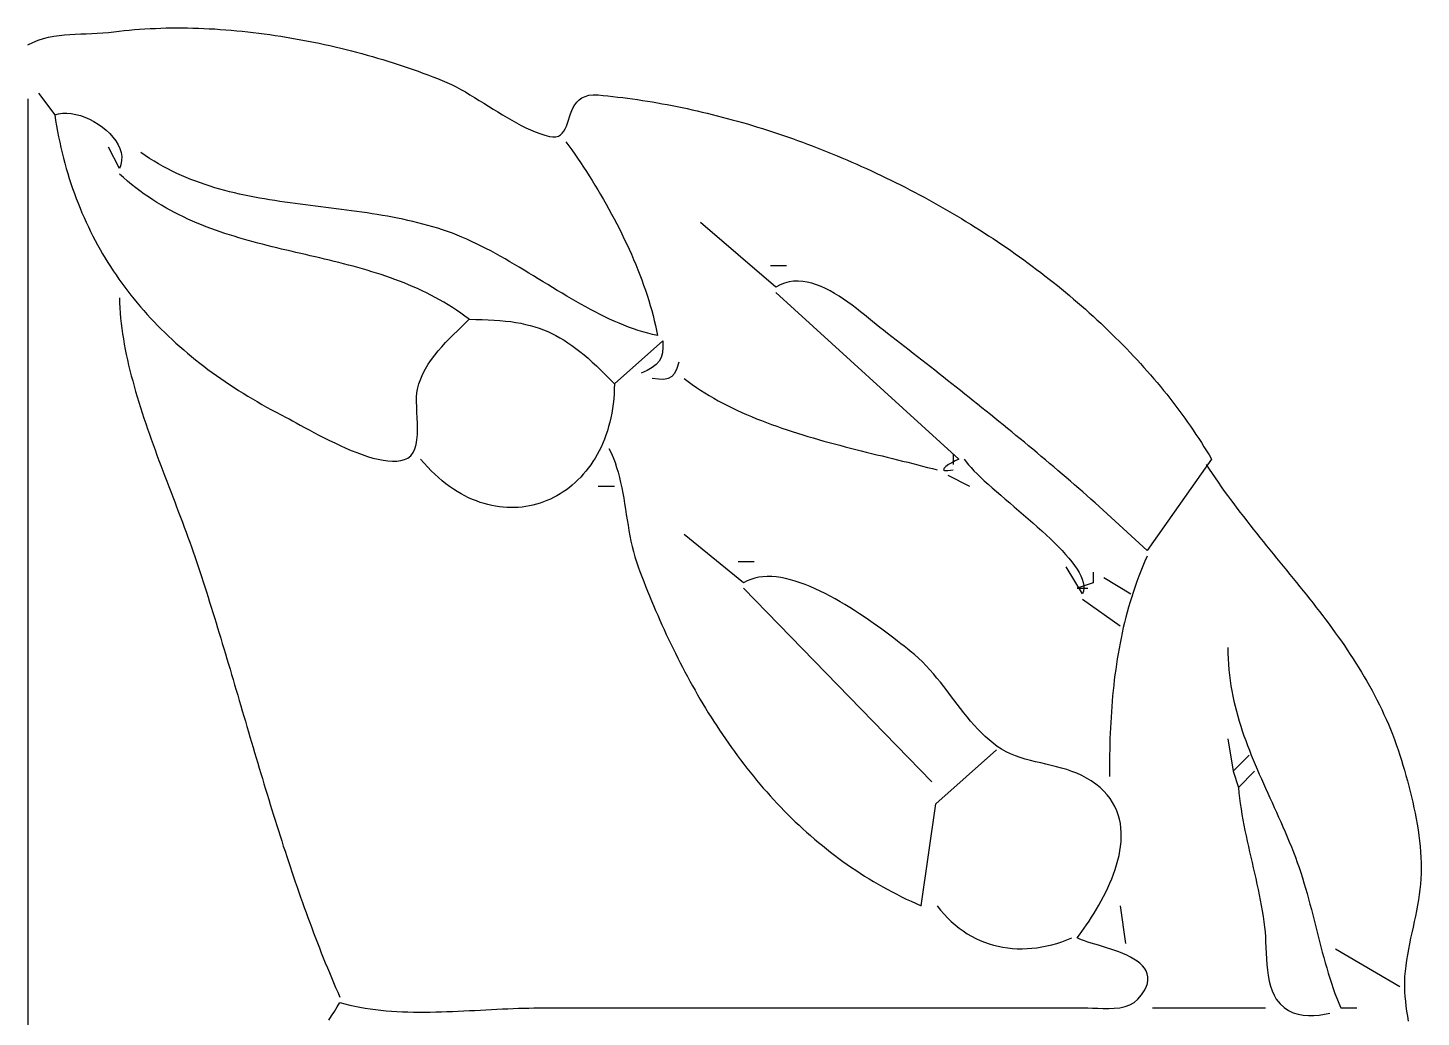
# Model space of a CAD drawing. Header units: millimetres. Extents: x 60 to 2307, y 40 to 1509.
# Drawn here: x 1184 to 1442.9, y 1325.3 to 1509.2 of the extents above; entities that cross this region are included whole.
import ezdxf

# ---------------------------------------------------------------- set-up
doc = ezdxf.new("R2010")
doc.units = ezdxf.units.MM
doc.layers.add('0_0_0', color=3, linetype='Continuous')

msp = doc.modelspace()

# ---------------------------------------------------------------- linework, layer by layer
at = {"layer": '0_0_0'}
for points in [[(1184, 1506), (1184.9539, 1506.465), (1185.9147, 1506.8509), (1186.8821, 1507.1657), (1187.856, 1507.4173), (1188.8364, 1507.6139), (1189.8229, 1507.7633), (1190.8156, 1507.8735), (1191.8142, 1507.9527), (1192.8186, 1508.0087), (1193.8287, 1508.0495), (1194.8443, 1508.0832), (1195.8653, 1508.1177), (1196.8914, 1508.1611), (1197.9227, 1508.2214), (1198.9589, 1508.3064), (1200, 1508.4244), (1200.944, 1508.5426), (1201.8942, 1508.6503), (1202.8501, 1508.7475), (1203.8116, 1508.8344), (1204.7785, 1508.9111), (1205.7505, 1508.9776), (1206.7273, 1509.034), (1207.7088, 1509.0805), (1208.6946, 1509.117), (1209.6846, 1509.1438), (1210.6785, 1509.1609), (1211.6761, 1509.1684), (1212.6772, 1509.1664), (1213.6814, 1509.155), (1214.6886, 1509.1343), (1215.6986, 1509.1044), (1216.711, 1509.0653), (1217.7257, 1509.0172), (1218.7424, 1508.9602), (1219.7609, 1508.8944), (1220.7809, 1508.8198), (1221.8022, 1508.7365), (1222.8246, 1508.6447), (1223.8478, 1508.5444), (1224.8716, 1508.4358), (1225.8958, 1508.3189), (1226.9201, 1508.1938), (1227.9443, 1508.0606), (1228.9681, 1507.9194), (1229.9913, 1507.7704), (1231.0137, 1507.6135), (1232.035, 1507.4489), (1233.055, 1507.2768), (1234.0735, 1507.097), (1235.0902, 1506.9099), (1236.1048, 1506.7155), (1237.1173, 1506.5138), (1238.1272, 1506.3049), (1239.1344, 1506.089), (1240.1386, 1505.8662), (1241.1396, 1505.6365), (1242.1372, 1505.4), (1243.1311, 1505.1569), (1244.121, 1504.9072), (1245.1068, 1504.651), (1246.0883, 1504.3885), (1247.0651, 1504.1196), (1248.037, 1503.8445), (1249.0038, 1503.5634), (1249.9653, 1503.2762), (1250.9212, 1502.9831), (1251.8713, 1502.6842), (1252.8153, 1502.3796), (1253.753, 1502.0693), (1254.6842, 1501.7535), (1255.6087, 1501.4322), (1256.5261, 1501.1056), (1257.4363, 1500.7738), (1258.339, 1500.4368), (1259.234, 1500.0947), (1260.1211, 1499.7477), (1261, 1499.3958), (1261.8623, 1499.0277), (1262.724, 1498.625), (1263.5852, 1498.1915), (1264.446, 1497.7312), (1265.3066, 1497.2477), (1266.1671, 1496.7451), (1267.0277, 1496.2271), (1267.8886, 1495.6975), (1268.7499, 1495.1603), (1269.6118, 1494.6193), (1270.4743, 1494.0784), (1271.3378, 1493.5413), (1272.2022, 1493.0119), (1273.0679, 1492.4941), (1273.9349, 1491.9918), (1274.8033, 1491.5087), (1275.6735, 1491.0488), (1276.5454, 1490.6159), (1277.4193, 1490.2138), (1278.2953, 1489.8463), (1279.1735, 1489.5174), (1280.0542, 1489.2309), (1280.9375, 1488.9907), (1281.5797, 1488.8868), (1282.1294, 1488.9052), (1282.5972, 1489.034), (1282.9937, 1489.2614), (1283.3294, 1489.5754), (1283.615, 1489.9642), (1283.861, 1490.4161), (1284.0781, 1490.919), (1284.2768, 1491.4612), (1284.4677, 1492.0309), (1284.6613, 1492.6161), (1284.8684, 1493.205), (1285.0994, 1493.7858), (1285.365, 1494.3466), (1285.6758, 1494.8756), (1286.0422, 1495.3608), (1286.475, 1495.7906), (1286.9848, 1496.1529), (1287.582, 1496.436), (1288.2773, 1496.6279), (1289.0813, 1496.7169), (1290.0046, 1496.6912), (1290.9109, 1496.6077), (1291.8191, 1496.5174), (1292.7291, 1496.4202), (1293.6409, 1496.3161), (1294.5543, 1496.2052), (1295.4693, 1496.0875), (1296.3859, 1495.9631), (1297.3039, 1495.8319), (1298.2232, 1495.6941), (1299.1439, 1495.5495), (1300.0659, 1495.3983), (1300.9889, 1495.2405), (1301.9131, 1495.0761), (1302.8383, 1494.9051), (1303.7645, 1494.7276), (1304.6915, 1494.5436), (1305.6193, 1494.3531), (1306.5479, 1494.1562), (1307.4771, 1493.9528), (1308.4069, 1493.743), (1309.3373, 1493.5269), (1310.268, 1493.3045), (1311.1992, 1493.0757), (1312.1307, 1492.8407), (1313.0623, 1492.5994), (1313.9942, 1492.3519), (1314.9261, 1492.0981), (1315.8581, 1491.8383), (1316.79, 1491.5723), (1317.7217, 1491.3001), (1318.6533, 1491.0219), (1319.5846, 1490.7377), (1320.5155, 1490.4474), (1321.4461, 1490.1512), (1322.3761, 1489.8489), (1323.3056, 1489.5407), (1324.2345, 1489.2267), (1325.1626, 1488.9067), (1326.09, 1488.5809), (1327.0165, 1488.2492), (1327.9421, 1487.9118), (1328.8668, 1487.5686), (1329.7903, 1487.2197), (1330.7127, 1486.865), (1331.634, 1486.5047), (1332.5539, 1486.1387), (1333.4725, 1485.7671), (1334.3897, 1485.3898), (1335.3054, 1485.0071), (1336.2195, 1484.6187), (1337.132, 1484.2249), (1338.0428, 1483.8256), (1338.9517, 1483.4208), (1339.8589, 1483.0106), (1340.7641, 1482.595), (1341.6673, 1482.174), (1342.5685, 1481.7477), (1343.4675, 1481.3161), (1344.3643, 1480.8792), (1345.2588, 1480.437), (1346.151, 1479.9896), (1347.0408, 1479.5371), (1347.928, 1479.0793), (1348.8127, 1478.6164), (1349.6947, 1478.1484), (1350.574, 1477.6753), (1351.4506, 1477.1971), (1352.3242, 1476.7139), (1353.195, 1476.2257), (1354.0627, 1475.7326), (1354.9274, 1475.2345), (1355.789, 1474.7314), (1356.6473, 1474.2235), (1357.5023, 1473.7108), (1358.354, 1473.1932), (1359.2022, 1472.6708), (1360.0469, 1472.1436), (1360.8881, 1471.6117), (1361.7256, 1471.0751), (1362.5594, 1470.5337), (1363.3894, 1469.9877), (1364.2156, 1469.4371), (1365.0378, 1468.8819), (1365.856, 1468.3221), (1366.6701, 1467.7578), (1367.4801, 1467.1889), (1368.2858, 1466.6156), (1369.0873, 1466.0378), (1369.8844, 1465.4556), (1370.677, 1464.8689), (1371.4652, 1464.2779), (1372.2487, 1463.6826), (1373.0276, 1463.0829), (1373.8018, 1462.4789), (1374.5712, 1461.8707), (1375.3358, 1461.2582), (1376.0953, 1460.6415), (1376.8499, 1460.0207), (1377.5994, 1459.3957), (1378.3437, 1458.7666), (1379.0829, 1458.1334), (1379.8167, 1457.4961), (1380.5451, 1456.8548), (1381.2681, 1456.2095), (1381.9856, 1455.5602), (1382.6975, 1454.907), (1383.4037, 1454.2498), (1384.1043, 1453.5888), (1384.799, 1452.9239), (1385.4878, 1452.2551), (1386.1707, 1451.5826), (1386.8476, 1450.9062), (1387.5184, 1450.2261), (1388.183, 1449.5423), (1388.8414, 1448.8548), (1389.4935, 1448.1637), (1390.1392, 1447.4689), (1390.7785, 1446.7705), (1391.4112, 1446.0685), (1392.0374, 1445.3629), (1392.6569, 1444.6539), (1393.2696, 1443.9413), (1393.8756, 1443.2253), (1394.4747, 1442.5058), (1395.0668, 1441.7829), (1395.6519, 1441.0567), (1396.2299, 1440.3271), (1396.8007, 1439.5941), (1397.3643, 1438.8579), (1397.9206, 1438.1184), (1398.4696, 1437.3757), (1399.011, 1436.6297), (1399.545, 1435.8806), (1400.0713, 1435.1283), (1400.59, 1434.3729), (1401.1009, 1433.6144), (1401.604, 1432.8528), (1402.0993, 1432.0882), (1402.5866, 1431.3206), (1403.0658, 1430.55), (1403.537, 1429.7764), (1404, 1429), (1392, 1412), (1391.2722, 1412.6943), (1390.5416, 1413.3868), (1389.8085, 1414.0776), (1389.0727, 1414.7667), (1388.3344, 1415.454), (1387.5935, 1416.1397), (1386.8502, 1416.8236), (1386.1046, 1417.5059), (1385.3566, 1418.1866), (1384.6063, 1418.8656), (1383.8538, 1419.543), (1383.0991, 1420.2188), (1382.3423, 1420.893), (1381.5834, 1421.5656), (1380.8225, 1422.2368), (1380.0597, 1422.9063), (1379.295, 1423.5744), (1378.5284, 1424.241), (1377.76, 1424.9062), (1376.9899, 1425.5698), (1376.2181, 1426.2321), (1375.4446, 1426.8929), (1374.6696, 1427.5523), (1373.8931, 1428.2103), (1373.1151, 1428.867), (1372.3357, 1429.5223), (1371.5549, 1430.1763), (1370.7728, 1430.829), (1369.9895, 1431.4804), (1369.205, 1432.1305), (1368.4193, 1432.7794), (1367.6326, 1433.427), (1366.8448, 1434.0734), (1366.056, 1434.7186), (1365.2663, 1435.3626), (1364.4758, 1436.0055), (1363.6844, 1436.6472), (1362.8923, 1437.2878), (1362.0994, 1437.9272), (1361.3059, 1438.5656), (1360.5118, 1439.2028), (1359.7172, 1439.839), (1358.922, 1440.4742), (1358.1265, 1441.1084), (1357.3305, 1441.7415), (1356.5342, 1442.3736), (1355.7377, 1443.0048), (1354.9409, 1443.635), (1354.144, 1444.2643), (1353.3469, 1444.8927), (1352.5498, 1445.5201), (1351.7527, 1446.1467), (1350.9557, 1446.7724), (1350.1587, 1447.3973), (1349.3619, 1448.0213), (1348.5654, 1448.6446), (1347.7691, 1449.267), (1346.9731, 1449.8887), (1346.1775, 1450.5096), (1345.3823, 1451.1297), (1344.5876, 1451.7492), (1343.7935, 1452.3679), (1343, 1452.986), (1342.3457, 1453.5026), (1341.6684, 1454.0482), (1340.9694, 1454.6171), (1340.2502, 1455.2031), (1339.5121, 1455.8005), (1338.7566, 1456.4032), (1337.9852, 1457.0054), (1337.1993, 1457.6012), (1336.4002, 1458.1845), (1335.5895, 1458.7495), (1334.7685, 1459.2904), (1333.9387, 1459.801), (1333.1016, 1460.2756), (1332.2584, 1460.7081), (1331.4108, 1461.0928), (1330.56, 1461.4235), (1329.7076, 1461.6946), (1328.855, 1461.8999), (1328.0035, 1462.0336), (1327.1547, 1462.0897), (1326.3099, 1462.0624), (1325.4706, 1461.9457), (1324.6383, 1461.7336), (1323.8142, 1461.4204), (1323, 1461), (1309, 1473)], [(1186, 1497), (1189, 1493), (1189.7021, 1493.2053), (1190.4536, 1493.312), (1191.2446, 1493.3253), (1192.0656, 1493.2506), (1192.9069, 1493.0933), (1193.759, 1492.8589), (1194.6122, 1492.5526), (1195.4569, 1492.1799), (1196.2835, 1491.7461), (1197.0823, 1491.2567), (1197.8437, 1490.717), (1198.5581, 1490.1323), (1199.2159, 1489.5082), (1199.8074, 1488.8499), (1200.3231, 1488.1628), (1200.7532, 1487.4523), (1201.0883, 1486.7239), (1201.3186, 1485.9828), (1201.4345, 1485.2345), (1201.4265, 1484.4843), (1201.2848, 1483.7377), (1201, 1483), (1199, 1487)], [(1184, 1496), (1184, 1328), (1184, 1277)], [(1189, 1493), (1189.1596, 1491.9649), (1189.3313, 1490.9385), (1189.5152, 1489.9207), (1189.7112, 1488.9115), (1189.9191, 1487.9108), (1190.139, 1486.9187), (1190.3708, 1485.935), (1190.6145, 1484.9598), (1190.8699, 1483.993), (1191.137, 1483.0346), (1191.4159, 1482.0845), (1191.7063, 1481.1428), (1192.0084, 1480.2094), (1192.3219, 1479.2843), (1192.6469, 1478.3673), (1192.9833, 1477.4586), (1193.3311, 1476.5581), (1193.6902, 1475.6657), (1194.0605, 1474.7814), (1194.442, 1473.9051), (1194.8347, 1473.037), (1195.2384, 1472.1768), (1195.6532, 1471.3246), (1196.0789, 1470.4804), (1196.5156, 1469.6441), (1196.9631, 1468.8156), (1197.4214, 1467.9951), (1197.8905, 1467.1823), (1198.3704, 1466.3774), (1198.8608, 1465.5802), (1199.3619, 1464.7907), (1199.8735, 1464.009), (1200.3956, 1463.2349), (1200.9281, 1462.4684), (1201.471, 1461.7096), (1202.0242, 1460.9583), (1202.5877, 1460.2145), (1203.1614, 1459.4783), (1203.7453, 1458.7496), (1204.3393, 1458.0283), (1204.9434, 1457.3144), (1205.5574, 1456.6079), (1206.1814, 1455.9087), (1206.8153, 1455.2169), (1207.459, 1454.5324), (1208.1125, 1453.8551), (1208.7758, 1453.185), (1209.4487, 1452.5222), (1210.1313, 1451.8665), (1210.8234, 1451.2179), (1211.525, 1450.5765), (1212.2361, 1449.9421), (1212.9566, 1449.3148), (1213.6865, 1448.6944), (1214.4256, 1448.0811), (1215.174, 1447.4746), (1215.9316, 1446.8751), (1216.6983, 1446.2825), (1217.4741, 1445.6967), (1218.259, 1445.1178), (1219.0528, 1444.5456), (1219.8555, 1443.9802), (1220.6671, 1443.4215), (1221.4875, 1442.8695), (1222.3167, 1442.3242), (1223.1545, 1441.7855), (1224.001, 1441.2534), (1224.8561, 1440.7278), (1225.7198, 1440.2088), (1226.5919, 1439.6963), (1227.4725, 1439.1903), (1228.3615, 1438.6907), (1229.2587, 1438.1975), (1230.1643, 1437.7107), (1231.078, 1437.2303), (1232, 1436.7562), (1232.5554, 1436.4676), (1233.181, 1436.1333), (1233.871, 1435.759), (1234.6198, 1435.3504), (1235.4218, 1434.9131), (1236.2714, 1434.4528), (1237.1629, 1433.9754), (1238.0908, 1433.4864), (1239.0494, 1432.9916), (1240.033, 1432.4966), (1241.0361, 1432.0072), (1242.053, 1431.5291), (1243.0781, 1431.068), (1244.1058, 1430.6295), (1245.1305, 1430.2195), (1246.1465, 1429.8435), (1247.1482, 1429.5072), (1248.13, 1429.2165), (1249.0862, 1428.9769), (1250.0113, 1428.7943), (1250.8996, 1428.6742), (1251.7455, 1428.6224), (1252.5434, 1428.6446), (1253.2875, 1428.7464), (1253.9725, 1428.9337), (1254.5925, 1429.2121), (1255.1599, 1429.6443), (1255.6014, 1430.2213), (1255.9312, 1430.9234), (1256.1637, 1431.7312), (1256.3132, 1432.6251), (1256.394, 1433.5855), (1256.4205, 1434.593), (1256.4069, 1435.6279), (1256.3676, 1436.6707), (1256.317, 1437.702), (1256.2692, 1438.702), (1256.2388, 1439.6514), (1256.2399, 1440.5306), (1256.2869, 1441.3199), (1256.3942, 1442), (1256.6654, 1442.9952), (1257.0095, 1443.9559), (1257.4203, 1444.8842), (1257.8916, 1445.7824), (1258.4171, 1446.6526), (1258.9906, 1447.4969), (1259.606, 1448.3176), (1260.257, 1449.1169), (1260.9373, 1449.8969), (1261.6408, 1450.6598), (1262.3612, 1451.4077), (1263.0924, 1452.1429), (1263.8281, 1452.8676), (1264.562, 1453.5838), (1265.2881, 1454.2939), (1266, 1455), (1265.2357, 1455.5759), (1264.4648, 1456.1315), (1263.6874, 1456.6673), (1262.9038, 1457.1838), (1262.1141, 1457.6816), (1261.3184, 1458.1614), (1260.517, 1458.6237), (1259.71, 1459.069), (1258.8977, 1459.498), (1258.0802, 1459.9113), (1257.2576, 1460.3093), (1256.4303, 1460.6927), (1255.5982, 1461.0621), (1254.7618, 1461.4181), (1253.921, 1461.7612), (1253.0761, 1462.0919), (1252.2274, 1462.411), (1251.3748, 1462.7189), (1250.5188, 1463.0163), (1249.6593, 1463.3037), (1248.7967, 1463.5817), (1247.931, 1463.8508), (1247.0625, 1464.1117), (1246.1914, 1464.365), (1245.3178, 1464.6112), (1244.4419, 1464.8508), (1243.5639, 1465.0845), (1242.684, 1465.3129), (1241.8023, 1465.5365), (1240.9191, 1465.7559), (1240.0345, 1465.9717), (1239.1487, 1466.1845), (1238.262, 1466.3948), (1237.3743, 1466.6032), (1236.4861, 1466.8103), (1235.5973, 1467.0167), (1234.7083, 1467.223), (1233.8192, 1467.4297), (1232.9301, 1467.6374), (1232.0413, 1467.8467), (1231.153, 1468.0582), (1230.2653, 1468.2724), (1229.3783, 1468.49), (1228.4924, 1468.7114), (1227.6077, 1468.9374), (1226.7242, 1469.1684), (1225.8424, 1469.4051), (1224.9622, 1469.648), (1224.0839, 1469.8976), (1223.2077, 1470.1547), (1222.3338, 1470.4197), (1221.4623, 1470.6933), (1220.5934, 1470.976), (1219.7274, 1471.2684), (1218.8643, 1471.571), (1218.0044, 1471.8845), (1217.1478, 1472.2095), (1216.2948, 1472.5464), (1215.4455, 1472.8959), (1214.6001, 1473.2586), (1213.7587, 1473.6351), (1212.9216, 1474.0259), (1212.089, 1474.4315), (1211.261, 1474.8527), (1210.4377, 1475.2899), (1209.6195, 1475.7438), (1208.8064, 1476.2148), (1207.9987, 1476.7037), (1207.1965, 1477.211), (1206.4001, 1477.7372), (1205.6095, 1478.2829), (1204.825, 1478.8488), (1204.0467, 1479.4353), (1203.2749, 1480.0431), (1202.5097, 1480.6728), (1201.7513, 1481.3249), (1201, 1482)], [(1284, 1488), (1284.5423, 1487.2528), (1285.0856, 1486.4906), (1285.6292, 1485.7142), (1286.1727, 1484.9239), (1286.7154, 1484.1203), (1287.2568, 1483.3041), (1287.7965, 1482.4757), (1288.3337, 1481.6358), (1288.868, 1480.7849), (1289.3989, 1479.9235), (1289.9257, 1479.0522), (1290.448, 1478.1716), (1290.9652, 1477.2822), (1291.4767, 1476.3846), (1291.982, 1475.4794), (1292.4806, 1474.5671), (1292.9719, 1473.6482), (1293.4553, 1472.7234), (1293.9303, 1471.7931), (1294.3964, 1470.8581), (1294.8531, 1469.9187), (1295.2997, 1468.9756), (1295.7357, 1468.0293), (1296.1606, 1467.0804), (1296.5738, 1466.1295), (1296.9748, 1465.177), (1297.3631, 1464.2237), (1297.738, 1463.2699), (1298.0991, 1462.3164), (1298.4458, 1461.3636), (1298.7775, 1460.4121), (1299.0937, 1459.4625), (1299.3939, 1458.5153), (1299.6775, 1457.5711), (1299.9439, 1456.6304), (1300.1927, 1455.6939), (1300.4232, 1454.762), (1300.635, 1453.8353), (1300.8274, 1452.9145), (1301, 1452), (1300.1062, 1452.1925), (1299.2136, 1452.4132), (1298.3219, 1452.661), (1297.4313, 1452.9347), (1296.5417, 1453.233), (1295.6529, 1453.5547), (1294.7649, 1453.8987), (1293.8777, 1454.2638), (1292.9912, 1454.6487), (1292.1054, 1455.0522), (1291.2202, 1455.4732), (1290.3356, 1455.9105), (1289.4514, 1456.3628), (1288.5678, 1456.829), (1287.6845, 1457.3078), (1286.8015, 1457.798), (1285.9189, 1458.2985), (1285.0365, 1458.8081), (1284.1542, 1459.3255), (1283.2721, 1459.8496), (1282.3901, 1460.3791), (1281.5081, 1460.9129), (1280.626, 1461.4497), (1279.7439, 1461.9884), (1278.8616, 1462.5278), (1277.9792, 1463.0666), (1277.0965, 1463.6036), (1276.2134, 1464.1378), (1275.3301, 1464.6677), (1274.4463, 1465.1924), (1273.562, 1465.7105), (1272.6772, 1466.2208), (1271.7919, 1466.7222), (1270.9059, 1467.2135), (1270.0193, 1467.6934), (1269.1319, 1468.1608), (1268.2437, 1468.6145), (1267.3547, 1469.0532), (1266.4648, 1469.4758), (1265.5739, 1469.881), (1264.6821, 1470.2677), (1263.7892, 1470.6346), (1262.8951, 1470.9807), (1262, 1471.3046), (1261.0874, 1471.6141), (1260.171, 1471.9082), (1259.2508, 1472.1875), (1258.327, 1472.4526), (1257.3999, 1472.7042), (1256.4696, 1472.9429), (1255.5363, 1473.1693), (1254.6002, 1473.3843), (1253.6615, 1473.5883), (1252.7203, 1473.7821), (1251.7769, 1473.9663), (1250.8314, 1474.1415), (1249.884, 1474.3085), (1248.9349, 1474.4679), (1247.9843, 1474.6202), (1247.0324, 1474.7663), (1246.0793, 1474.9067), (1245.1252, 1475.0421), (1244.1704, 1475.1732), (1243.215, 1475.3006), (1242.2591, 1475.4249), (1241.3031, 1475.5469), (1240.347, 1475.6671), (1239.391, 1475.7863), (1238.4354, 1475.9051), (1237.4803, 1476.0241), (1236.5259, 1476.144), (1235.5724, 1476.2654), (1234.6199, 1476.3891), (1233.6687, 1476.5156), (1232.719, 1476.6457), (1231.7708, 1476.7799), (1230.8245, 1476.9189), (1229.8802, 1477.0635), (1228.9381, 1477.2142), (1227.9983, 1477.3717), (1227.0611, 1477.5366), (1226.1266, 1477.7096), (1225.195, 1477.8915), (1224.2665, 1478.0827), (1223.3414, 1478.284), (1222.4197, 1478.496), (1221.5016, 1478.7195), (1220.5874, 1478.9549), (1219.6772, 1479.2031), (1218.7713, 1479.4646), (1217.8697, 1479.7402), (1216.9727, 1480.0303), (1216.0805, 1480.3359), (1215.1933, 1480.6574), (1214.3112, 1480.9955), (1213.4344, 1481.3509), (1212.5631, 1481.7242), (1211.6975, 1482.1162), (1210.8378, 1482.5274), (1209.9842, 1482.9585), (1209.1368, 1483.4102), (1208.2958, 1483.8831), (1207.4614, 1484.3778), (1206.6339, 1484.8951), (1205.8133, 1485.4356), (1205, 1486)], [(1322, 1465), (1325, 1465)], [(1201, 1459), (1201.0298, 1458.0577), (1201.079, 1457.1113), (1201.147, 1456.1608), (1201.2331, 1455.2065), (1201.3368, 1454.2485), (1201.4576, 1453.2872), (1201.5949, 1452.3226), (1201.748, 1451.3552), (1201.9165, 1450.3849), (1202.0998, 1449.4121), (1202.2973, 1448.437), (1202.5084, 1447.4598), (1202.7326, 1446.4807), (1202.9693, 1445.5), (1203.218, 1444.5177), (1203.478, 1443.5342), (1203.7488, 1442.5497), (1204.0299, 1441.5644), (1204.3206, 1440.5785), (1204.6204, 1439.5922), (1204.9288, 1438.6057), (1205.2451, 1437.6193), (1205.5688, 1436.6331), (1205.8994, 1435.6474), (1206.2362, 1434.6624), (1206.5787, 1433.6783), (1206.9263, 1432.6953), (1207.2785, 1431.7137), (1207.6347, 1430.7336), (1207.9944, 1429.7553), (1208.3568, 1428.7789), (1208.7216, 1427.8048), (1209.0881, 1426.8331), (1209.4558, 1425.864), (1209.824, 1424.8977), (1210.1923, 1423.9345), (1210.56, 1422.9746), (1210.9266, 1422.0182), (1211.2916, 1421.0654), (1211.6543, 1420.1166), (1212.0141, 1419.1719), (1212.3706, 1418.2316), (1212.7232, 1417.2959), (1213.0712, 1416.3649), (1213.4141, 1415.4389), (1213.7514, 1414.5181), (1214.0825, 1413.6028), (1214.4068, 1412.6931), (1214.7237, 1411.7892), (1215.0327, 1410.8914), (1215.3333, 1410), (1215.6459, 1409.0581), (1215.9565, 1408.1147), (1216.2652, 1407.1698), (1216.5721, 1406.2233), (1216.8772, 1405.2754), (1217.1805, 1404.3261), (1217.4823, 1403.3755), (1217.7824, 1402.4235), (1218.0811, 1401.4703), (1218.3784, 1400.5158), (1218.6743, 1399.5602), (1218.969, 1398.6035), (1219.2625, 1397.6457), (1219.5548, 1396.6869), (1219.8461, 1395.7271), (1220.1364, 1394.7664), (1220.4258, 1393.8048), (1220.7144, 1392.8424), (1221.0023, 1391.8792), (1221.2894, 1390.9152), (1221.576, 1389.9506), (1221.862, 1388.9854), (1222.1475, 1388.0196), (1222.4327, 1387.0532), (1222.7175, 1386.0863), (1223.0021, 1385.119), (1223.2865, 1384.1514), (1223.5709, 1383.1833), (1223.8552, 1382.215), (1224.1395, 1381.2464), (1224.424, 1380.2776), (1224.7087, 1379.3087), (1224.9937, 1378.3396), (1225.279, 1377.3705), (1225.5647, 1376.4014), (1225.8509, 1375.4324), (1226.1376, 1374.4634), (1226.425, 1373.4946), (1226.7131, 1372.5259), (1227.002, 1371.5575), (1227.2918, 1370.5893), (1227.5825, 1369.6215), (1227.8741, 1368.6541), (1228.1669, 1367.6871), (1228.4608, 1366.7205), (1228.7559, 1365.7545), (1229.0523, 1364.789), (1229.3501, 1363.8242), (1229.6494, 1362.86), (1229.9501, 1361.8966), (1230.2524, 1360.9339), (1230.5564, 1359.972), (1230.8622, 1359.011), (1231.1697, 1358.0509), (1231.4791, 1357.0917), (1231.7905, 1356.1336), (1232.1039, 1355.1765), (1232.4194, 1354.2205), (1232.7371, 1353.2656), (1233.057, 1352.312), (1233.3793, 1351.3595), (1233.7039, 1350.4084), (1234.031, 1349.4586), (1234.3607, 1348.5102), (1234.693, 1347.5633), (1235.0279, 1346.6178), (1235.3656, 1345.6739), (1235.7062, 1344.7315), (1236.0496, 1343.7908), (1236.3961, 1342.8517), (1236.7455, 1341.9144), (1237.0982, 1340.9788), (1237.454, 1340.0451), (1237.813, 1339.1132), (1238.1755, 1338.1833), (1238.5413, 1337.2553), (1238.9107, 1336.3294), (1239.2836, 1335.4054), (1239.6601, 1334.4837), (1240.0404, 1333.564), (1240.4244, 1332.6466), (1240.8123, 1331.7314), (1241.2042, 1330.8186), (1241.6, 1329.9081), (1242, 1329)], [(1323, 1460), (1357, 1429), (1356.3634, 1428.6978), (1355.7095, 1428.3496), (1355.102, 1427.9836), (1354.6046, 1427.6281), (1354.2811, 1427.3115), (1354.1952, 1427.0621), (1354.4105, 1426.9081), (1354.9909, 1426.878), (1356, 1427)], [(1266, 1455), (1267.2382, 1454.9918), (1268.428, 1454.9669), (1269.5719, 1454.9244), (1270.6722, 1454.8633), (1271.7315, 1454.7827), (1272.7522, 1454.6819), (1273.7369, 1454.5599), (1274.688, 1454.4158), (1275.608, 1454.2488), (1276.4994, 1454.058), (1277.3647, 1453.8425), (1278.2062, 1453.6015), (1279.0266, 1453.334), (1279.8283, 1453.0392), (1280.6138, 1452.7163), (1281.3856, 1452.3642), (1282.1461, 1451.9822), (1282.8978, 1451.5694), (1283.6432, 1451.125), (1284.3848, 1450.6479), (1285.125, 1450.1374), (1285.8664, 1449.5926), (1286.6115, 1449.0125), (1287.3626, 1448.3964), (1288.1223, 1447.7434), (1288.8931, 1447.0525), (1289.6775, 1446.3229), (1290.4779, 1445.5537), (1291.2967, 1444.7441), (1292.1366, 1443.8931), (1293, 1443), (1302, 1451)], [(1302, 1451), (1302.0335, 1449.7933), (1301.9353, 1448.7795), (1301.6949, 1447.9274), (1301.302, 1447.2057), (1300.7464, 1446.5833), (1300.0178, 1446.029), (1299.1057, 1445.5116), (1298, 1445)], [(1305, 1447), (1304.6254, 1445.8239), (1304.1945, 1444.9531), (1303.6732, 1444.3539), (1303.0272, 1443.9927), (1302.2225, 1443.8358), (1301.2248, 1443.8494), (1300, 1444)], [(1293, 1443), (1292.9862, 1442.0525), (1292.9451, 1441.1206), (1292.8774, 1440.2046), (1292.7835, 1439.3047), (1292.664, 1438.4213), (1292.5195, 1437.5546), (1292.3504, 1436.7049), (1292.1573, 1435.8726), (1291.9407, 1435.0579), (1291.7012, 1434.2612), (1291.4393, 1433.4828), (1291.1556, 1432.7228), (1290.8505, 1431.9817), (1290.5247, 1431.2598), (1290.1786, 1430.5573), (1289.8129, 1429.8745), (1289.428, 1429.2118), (1289.0244, 1428.5694), (1288.6028, 1427.9477), (1288.1637, 1427.3469), (1287.7075, 1426.7673), (1287.2349, 1426.2093), (1286.7463, 1425.6731), (1286.2424, 1425.159), (1285.7236, 1424.6674), (1285.1904, 1424.1985), (1284.6435, 1423.7527), (1284.0834, 1423.3302), (1283.5106, 1422.9313), (1282.9256, 1422.5563), (1282.3289, 1422.2056), (1281.7212, 1421.8794), (1281.103, 1421.5781), (1280.4747, 1421.3018), (1279.8369, 1421.051), (1279.1903, 1420.826), (1278.5352, 1420.6269), (1277.8723, 1420.4542), (1277.202, 1420.3081), (1276.525, 1420.1889), (1275.8417, 1420.097), (1275.1527, 1420.0326), (1274.4586, 1419.996), (1273.7598, 1419.9875), (1273.057, 1420.0075), (1272.3505, 1420.0562), (1271.6411, 1420.1339), (1270.9292, 1420.2409), (1270.2154, 1420.3775), (1269.5001, 1420.5441), (1268.784, 1420.7409), (1268.0676, 1420.9682), (1267.3514, 1421.2263), (1266.6359, 1421.5156), (1265.9218, 1421.8362), (1265.2094, 1422.1886), (1264.4995, 1422.573), (1263.7924, 1422.9897), (1263.0888, 1423.439), (1262.3891, 1423.9212), (1261.694, 1424.4367), (1261.004, 1424.9857), (1260.3195, 1425.5684), (1259.6412, 1426.1853), (1258.9695, 1426.8366), (1258.3051, 1427.5226), (1257.6484, 1428.2436), (1257, 1429)], [(1306, 1444), (1306.7354, 1443.4321), (1307.487, 1442.8794), (1308.2542, 1442.3413), (1309.0365, 1441.8176), (1309.8333, 1441.3079), (1310.6441, 1440.8118), (1311.4684, 1440.3291), (1312.3056, 1439.8594), (1313.1552, 1439.4022), (1314.0167, 1438.9574), (1314.8895, 1438.5244), (1315.7732, 1438.1031), (1316.6671, 1437.6929), (1317.5708, 1437.2937), (1318.4836, 1436.905), (1319.4052, 1436.5264), (1320.3349, 1436.1578), (1321.2723, 1435.7986), (1322.2167, 1435.4485), (1323.1677, 1435.1073), (1324.1247, 1434.7745), (1325.0872, 1434.4499), (1326.0547, 1434.1329), (1327.0266, 1433.8234), (1328.0024, 1433.521), (1328.9815, 1433.2253), (1329.9635, 1432.9359), (1330.9479, 1432.6526), (1331.9339, 1432.3749), (1332.9213, 1432.1026), (1333.9093, 1431.8353), (1334.8975, 1431.5726), (1335.8853, 1431.3141), (1336.8723, 1431.0597), (1337.8578, 1430.8088), (1338.8414, 1430.5611), (1339.8226, 1430.3164), (1340.8007, 1430.0742), (1341.7752, 1429.8342), (1342.7457, 1429.5961), (1343.7116, 1429.3595), (1344.6723, 1429.124), (1345.6274, 1428.8894), (1346.5762, 1428.6552), (1347.5184, 1428.4212), (1348.4532, 1428.1869), (1349.3803, 1427.952), (1350.299, 1427.7163), (1351.2089, 1427.4792), (1352.1094, 1427.2406), (1353, 1427)], [(1292, 1431), (1292.4142, 1430.1522), (1292.788, 1429.282), (1293.1247, 1428.3909), (1293.4279, 1427.481), (1293.7009, 1426.5539), (1293.9474, 1425.6114), (1294.1706, 1424.6555), (1294.3742, 1423.6878), (1294.5615, 1422.7103), (1294.7361, 1421.7247), (1294.9014, 1420.7328), (1295.0609, 1419.7365), (1295.2181, 1418.7375), (1295.3763, 1417.7376), (1295.5392, 1416.7387), (1295.7102, 1415.7427), (1295.8927, 1414.7512), (1296.0902, 1413.7661), (1296.3062, 1412.7892), (1296.5441, 1411.8223), (1296.8075, 1410.8673), (1297.0997, 1409.9259), (1297.4244, 1409), (1297.7654, 1408.0917), (1298.1114, 1407.1847), (1298.4623, 1406.2788), (1298.8181, 1405.3743), (1299.179, 1404.4712), (1299.545, 1403.5697), (1299.916, 1402.6698), (1300.2922, 1401.7718), (1300.6736, 1400.8756), (1301.0602, 1399.9815), (1301.4521, 1399.0895), (1301.8493, 1398.1997), (1302.2519, 1397.3122), (1302.6599, 1396.4272), (1303.0734, 1395.5448), (1303.4923, 1394.665), (1303.9168, 1393.7881), (1304.3469, 1392.914), (1304.7826, 1392.043), (1305.224, 1391.1751), (1305.6711, 1390.3104), (1306.1239, 1389.4491), (1306.5825, 1388.5912), (1307.047, 1387.7369), (1307.5174, 1386.8863), (1307.9937, 1386.0395), (1308.476, 1385.1966), (1308.9644, 1384.3577), (1309.4587, 1383.5229), (1309.9592, 1382.6924), (1310.4658, 1381.8663), (1310.9787, 1381.0446), (1311.4977, 1380.2275), (1312.0231, 1379.415), (1312.5548, 1378.6074), (1313.0928, 1377.8047), (1313.6373, 1377.007), (1314.1882, 1376.2145), (1314.7456, 1375.4272), (1315.3096, 1374.6453), (1315.8801, 1373.8688), (1316.4573, 1373.0979), (1317.0411, 1372.3328), (1317.6317, 1371.5734), (1318.229, 1370.8199), (1318.8332, 1370.0725), (1319.4441, 1369.3312), (1320.062, 1368.5962), (1320.6868, 1367.8676), (1321.3186, 1367.1454), (1321.9574, 1366.4298), (1322.6033, 1365.7209), (1323.2563, 1365.0188), (1323.9165, 1364.3237), (1324.5838, 1363.6356), (1325.2584, 1362.9546), (1325.9402, 1362.2809), (1326.6294, 1361.6146), (1327.326, 1360.9557), (1328.03, 1360.3045), (1328.7414, 1359.6609), (1329.4604, 1359.0252), (1330.1869, 1358.3974), (1330.921, 1357.7776), (1331.6627, 1357.166), (1332.4121, 1356.5627), (1333.1692, 1355.9678), (1333.9341, 1355.3813), (1334.7067, 1354.8034), (1335.4873, 1354.2343), (1336.2757, 1353.6739), (1337.0721, 1353.1225), (1337.8764, 1352.5802), (1338.6888, 1352.047), (1339.5093, 1351.5231), (1340.3378, 1351.0086), (1341.1745, 1350.5035), (1342.0195, 1350.0081), (1342.8726, 1349.5224), (1343.7341, 1349.0465), (1344.6039, 1348.5806), (1345.482, 1348.1247), (1346.3686, 1347.6789), (1347.2636, 1347.2435), (1348.1672, 1346.8184), (1349.0793, 1346.4039), (1350, 1346), (1352.7239, 1364.9097), (1364, 1375)], [(1356, 1430), (1356, 1428)], [(1358, 1429), (1358.3684, 1428.4999), (1358.7998, 1427.9734), (1359.29, 1427.422), (1359.8346, 1426.8472), (1360.4293, 1426.2504), (1361.0697, 1425.6331), (1361.7517, 1424.9969), (1362.4709, 1424.3432), (1363.223, 1423.6735), (1364.0036, 1422.9893), (1364.8086, 1422.2921), (1365.6335, 1421.5834), (1366.4741, 1420.8647), (1367.3261, 1420.1374), (1368.1852, 1419.4031), (1369.047, 1418.6632), (1369.9073, 1417.9193), (1370.7618, 1417.1728), (1371.6061, 1416.4253), (1372.436, 1415.6781), (1373.2472, 1414.9329), (1374.0353, 1414.191), (1374.7961, 1413.454), (1375.5252, 1412.7234), (1376.2183, 1412.0007), (1376.8713, 1411.2874), (1377.4796, 1410.5849), (1378.0391, 1409.8947), (1378.5454, 1409.2184), (1378.9943, 1408.5574), (1379.3814, 1407.9132), (1379.7024, 1407.2873), (1379.953, 1406.6812), (1380.129, 1406.0964), (1380.2259, 1405.5344), (1380.2396, 1404.9967), (1380.1657, 1404.4847), (1380, 1404), (1377, 1409)], [(1403, 1428), (1403.5434, 1427.166), (1404.0939, 1426.3381), (1404.651, 1425.5158), (1405.2145, 1424.6988), (1405.7841, 1423.8871), (1406.3593, 1423.0803), (1406.94, 1422.2781), (1407.5256, 1421.4803), (1408.1161, 1420.6866), (1408.7109, 1419.8968), (1409.3098, 1419.1107), (1409.9124, 1418.3279), (1410.5184, 1417.5482), (1411.1276, 1416.7714), (1411.7395, 1415.9972), (1412.3539, 1415.2254), (1412.9703, 1414.4557), (1413.5886, 1413.6878), (1414.2083, 1412.9215), (1414.8292, 1412.1565), (1415.4509, 1411.3926), (1416.073, 1410.6295), (1416.6953, 1409.867), (1417.3175, 1409.1048), (1417.9391, 1408.3427), (1418.56, 1407.5804), (1419.1796, 1406.8176), (1419.7978, 1406.0541), (1420.4142, 1405.2897), (1421.0285, 1404.524), (1421.6403, 1403.7569), (1422.2494, 1402.988), (1422.8553, 1402.2172), (1423.4578, 1401.4441), (1424.0565, 1400.6686), (1424.6512, 1399.8903), (1425.2414, 1399.109), (1425.8269, 1398.3244), (1426.4073, 1397.5363), (1426.9824, 1396.7445), (1427.5517, 1395.9486), (1428.115, 1395.1485), (1428.6719, 1394.3438), (1429.2221, 1393.5344), (1429.7653, 1392.7199), (1430.3011, 1391.9001), (1430.8292, 1391.0748), (1431.3494, 1390.2436), (1431.8612, 1389.4064), (1432.3644, 1388.5629), (1432.8586, 1387.7128), (1433.3434, 1386.8559), (1433.8187, 1385.992), (1434.2839, 1385.1206), (1434.7389, 1384.2417), (1435.1833, 1383.355), (1435.6167, 1382.4601), (1436.0389, 1381.5569), (1436.4494, 1380.6451), (1436.8481, 1379.7244), (1437.2345, 1378.7946), (1437.6083, 1377.8555), (1437.9692, 1376.9067), (1438.3169, 1375.948), (1438.6511, 1374.9792), (1438.9714, 1374), (1439.2634, 1373.0708), (1439.5524, 1372.1274), (1439.8371, 1371.171), (1440.1164, 1370.2025), (1440.3892, 1369.2231), (1440.6544, 1368.2339), (1440.9108, 1367.236), (1441.1573, 1366.2304), (1441.3928, 1365.2183), (1441.616, 1364.2008), (1441.826, 1363.179), (1442.0215, 1362.1539), (1442.2013, 1361.1267), (1442.3645, 1360.0985), (1442.5098, 1359.0703), (1442.6361, 1358.0432), (1442.7422, 1357.0184), (1442.8271, 1355.997), (1442.8896, 1354.98), (1442.9285, 1353.9685), (1442.9428, 1352.9637), (1442.9312, 1351.9666), (1442.8927, 1350.9783), (1442.8262, 1350), (1442.7303, 1349.0428), (1442.6036, 1348.0701), (1442.4503, 1347.0838), (1442.2746, 1346.0855), (1442.0807, 1345.0772), (1441.8728, 1344.0607), (1441.6553, 1343.0378), (1441.4323, 1342.0105), (1441.208, 1340.9805), (1440.9868, 1339.9496), (1440.7727, 1338.9197), (1440.5701, 1337.8927), (1440.3832, 1336.8704), (1440.2162, 1335.8546), (1440.0734, 1334.8472), (1439.9589, 1333.85), (1439.8771, 1332.8648), (1439.8321, 1331.8935), (1439.8282, 1330.9379), (1439.8696, 1330), (1439.9387, 1329.1336), (1440.0251, 1328.2472), (1440.1281, 1327.342), (1440.247, 1326.4193), (1440.3809, 1325.4803), (1440.5294, 1324.5262)], [(1355, 1426), (1359, 1424)], [(1290, 1424), (1293, 1424)], [(1239.922, 1324.699), (1240.4444, 1325.5265), (1240.9648, 1326.3525), (1241.4834, 1327.177), (1242, 1328), (1242.9055, 1327.7464), (1243.8247, 1327.5163), (1244.757, 1327.3086), (1245.7015, 1327.1224), (1246.6576, 1326.9569), (1247.6245, 1326.8111), (1248.6014, 1326.6841), (1249.5878, 1326.5748), (1250.5828, 1326.4825), (1251.5857, 1326.4062), (1252.5958, 1326.3449), (1253.6124, 1326.2978), (1254.6346, 1326.2638), (1255.6619, 1326.2422), (1256.6935, 1326.2319), (1257.7287, 1326.232), (1258.7666, 1326.2416), (1259.8067, 1326.2597), (1260.8481, 1326.2856), (1261.8902, 1326.3181), (1262.9322, 1326.3564), (1263.9734, 1326.3996), (1265.013, 1326.4467), (1266.0504, 1326.4968), (1267.0848, 1326.549), (1268.1155, 1326.6023), (1269.1417, 1326.6559), (1270.1628, 1326.7087), (1271.178, 1326.76), (1272.1865, 1326.8086), (1273.1878, 1326.8538), (1274.1809, 1326.8946), (1275.1652, 1326.9301), (1276.14, 1326.9592), (1277.1045, 1326.9812), (1278.0581, 1326.9951), (1279, 1327), (1355, 1327), (1381, 1327), (1381.8732, 1326.9827), (1382.8261, 1326.945), (1383.8335, 1326.9095), (1384.8704, 1326.8984), (1385.9117, 1326.9344), (1386.9324, 1327.0397), (1387.9073, 1327.2368), (1388.8114, 1327.5482), (1389.6197, 1327.9963), (1390.3071, 1328.6035), (1390.964, 1329.4056), (1391.4713, 1330.1642), (1391.8372, 1330.8808), (1392.0701, 1331.557), (1392.1784, 1332.1944), (1392.1702, 1332.7946), (1392.054, 1333.3592), (1391.838, 1333.8898), (1391.5306, 1334.388), (1391.1401, 1334.8553), (1390.6749, 1335.2934), (1390.1432, 1335.7039), (1389.5534, 1336.0884), (1388.9137, 1336.4484), (1388.2326, 1336.7856), (1387.5183, 1337.1015), (1386.7791, 1337.3978), (1386.0234, 1337.676), (1385.2595, 1337.9377), (1384.4957, 1338.1845), (1383.7404, 1338.4181), (1383.0018, 1338.64), (1382.2883, 1338.8518), (1381.6082, 1339.0551), (1380.9698, 1339.2515), (1380.3815, 1339.4426), (1379.8515, 1339.63), (1379.3882, 1339.8152), (1379, 1340), (1379.431, 1340.5748), (1379.8729, 1341.1793), (1380.3231, 1341.8117), (1380.7792, 1342.4707), (1381.2386, 1343.1544), (1381.6988, 1343.8614), (1382.1571, 1344.59), (1382.6111, 1345.3387), (1383.0583, 1346.1059), (1383.496, 1346.8899), (1383.9218, 1347.6892), (1384.3332, 1348.5022), (1384.7275, 1349.3273), (1385.1022, 1350.163), (1385.4549, 1351.0075), (1385.7829, 1351.8594), (1386.0838, 1352.7169), (1386.3549, 1353.5787), (1386.5938, 1354.443), (1386.7979, 1355.3082), (1386.9647, 1356.1728), (1387.0916, 1357.0352), (1387.1761, 1357.8937), (1387.2157, 1358.7469), (1387.2078, 1359.593), (1387.1499, 1360.4305), (1387.0394, 1361.2579), (1386.8739, 1362.0735), (1386.6507, 1362.8757), (1386.3674, 1363.6629), (1386.0213, 1364.4336), (1385.61, 1365.1861), (1385.1309, 1365.919), (1384.5815, 1366.6304), (1383.9592, 1367.319), (1383.2616, 1367.983), (1382.486, 1368.621), (1381.6473, 1369.2141), (1380.7798, 1369.7382), (1379.8867, 1370.2004), (1378.9717, 1370.6079), (1378.0381, 1370.968), (1377.0895, 1371.2879), (1376.1293, 1371.575), (1375.161, 1371.8363), (1374.188, 1372.0791), (1373.2139, 1372.3108), (1372.2421, 1372.5385), (1371.2761, 1372.7694), (1370.3194, 1373.0109), (1369.3754, 1373.2701), (1368.4476, 1373.5543), (1367.5395, 1373.8707), (1366.6546, 1374.2266), (1365.7963, 1374.6292), (1364.9681, 1375.0857), (1364.1735, 1375.6035), (1363.3942, 1376.1852), (1362.6421, 1376.8031), (1361.9147, 1377.4538), (1361.2095, 1378.1346), (1360.5242, 1378.8422), (1359.8561, 1379.5736), (1359.2029, 1380.3258), (1358.5622, 1381.0956), (1357.9314, 1381.8802), (1357.3082, 1382.6763), (1356.6901, 1383.481), (1356.0745, 1384.2912), (1355.4591, 1385.1039), (1354.8415, 1385.9159), (1354.2191, 1386.7243), (1353.5895, 1387.5259), (1352.9503, 1388.3178), (1352.299, 1389.0969), (1351.6332, 1389.86), (1350.9503, 1390.6043), (1350.248, 1391.3265), (1349.5238, 1392.0237), (1348.7753, 1392.6929), (1348, 1393.3309), (1347.4541, 1393.76), (1346.871, 1394.2166), (1346.2526, 1394.6979), (1345.6008, 1395.2012), (1344.9175, 1395.7239), (1344.2045, 1396.2631), (1343.4637, 1396.8161), (1342.6971, 1397.3803), (1341.9065, 1397.953), (1341.0937, 1398.5313), (1340.2607, 1399.1126), (1339.4094, 1399.6942), (1338.5415, 1400.2733), (1337.6591, 1400.8472), (1336.764, 1401.4133), (1335.8581, 1401.9687), (1334.9432, 1402.5108), (1334.0213, 1403.0369), (1333.0942, 1403.5442), (1332.1638, 1404.03), (1331.232, 1404.4916), (1330.3006, 1404.9262), (1329.3716, 1405.3312), (1328.4469, 1405.7039), (1327.5283, 1406.0414), (1326.6177, 1406.3412), (1325.7169, 1406.6004), (1324.828, 1406.8164), (1323.9527, 1406.9865), (1323.0929, 1407.1078), (1322.2506, 1407.1778), (1321.4275, 1407.1936), (1320.6256, 1407.1526), (1319.8468, 1407.0521), (1319.093, 1406.8893), (1318.366, 1406.6614), (1317.6677, 1406.3659), (1317, 1406), (1306, 1415)], [(1316, 1410), (1319, 1410)], [(1392, 1411), (1391.5915, 1410.06), (1391.1987, 1409.1183), (1390.8211, 1408.1748), (1390.4585, 1407.2297), (1390.1107, 1406.2828), (1389.7772, 1405.3342), (1389.4579, 1404.3838), (1389.1524, 1403.4317), (1388.8606, 1402.4779), (1388.582, 1401.5223), (1388.3164, 1400.5649), (1388.0636, 1399.6058), (1387.8232, 1398.645), (1387.595, 1397.6824), (1387.3787, 1396.718), (1387.174, 1395.7518), (1386.9806, 1394.7839), (1386.7982, 1393.8142), (1386.6266, 1392.8427), (1386.4655, 1391.8695), (1386.3145, 1390.8945), (1386.1735, 1389.9176), (1386.0421, 1388.939), (1385.9201, 1387.9586), (1385.8071, 1386.9764), (1385.7029, 1385.9923), (1385.6072, 1385.0065), (1385.5197, 1384.0189), (1385.4402, 1383.0294), (1385.3683, 1382.0381), (1385.3037, 1381.0451), (1385.2463, 1380.0501), (1385.1957, 1379.0534), (1385.1516, 1378.0548), (1385.1138, 1377.0544), (1385.0819, 1376.0522), (1385.0557, 1375.0481), (1385.0349, 1374.0422), (1385.0192, 1373.0344), (1385.0083, 1372.0248), (1385.002, 1371.0133), (1385, 1370)], [(1382, 1408), (1382, 1406), (1379, 1405), (1381, 1405)], [(1384, 1407), (1389, 1404)], [(1317, 1405), (1352, 1369)], [(1380, 1403), (1387, 1398)], [(1407, 1394), (1407.0126, 1392.9451), (1407.0498, 1391.9044), (1407.1108, 1390.877), (1407.1947, 1389.8625), (1407.3009, 1388.8603), (1407.4284, 1387.8697), (1407.5765, 1386.8903), (1407.7444, 1385.9213), (1407.9313, 1384.9621), (1408.1364, 1384.0123), (1408.359, 1383.0713), (1408.5982, 1382.1383), (1408.8532, 1381.2129), (1409.1233, 1380.2944), (1409.4076, 1379.3823), (1409.7054, 1378.4759), (1410.0158, 1377.5747), (1410.3381, 1376.6781), (1410.6715, 1375.7855), (1411.0152, 1374.8963), (1411.3684, 1374.0099), (1411.7303, 1373.1257), (1412.1001, 1372.2432), (1412.477, 1371.3617), (1412.8602, 1370.4806), (1413.249, 1369.5995), (1413.6425, 1368.7175), (1414.04, 1367.8343), (1414.4406, 1366.9492), (1414.8436, 1366.0615), (1415.2481, 1365.1708), (1415.6534, 1364.2764), (1416.0587, 1363.3777), (1416.4632, 1362.4741), (1416.8661, 1361.5651), (1417.2665, 1360.6501), (1417.6638, 1359.7284), (1418.0572, 1358.7995), (1418.4457, 1357.8628), (1418.8287, 1356.9177), (1419.2053, 1355.9636), (1419.5748, 1355), (1419.9192, 1354.0634), (1420.2501, 1353.1175), (1420.5684, 1352.163), (1420.8753, 1351.2008), (1421.1718, 1350.2317), (1421.4591, 1349.2564), (1421.7382, 1348.2758), (1422.0102, 1347.2907), (1422.2762, 1346.302), (1422.5372, 1345.3103), (1422.7944, 1344.3166), (1423.0488, 1343.3216), (1423.3015, 1342.3262), (1423.5537, 1341.3311), (1423.8063, 1340.3372), (1424.0604, 1339.3453), (1424.3173, 1338.3562), (1424.5778, 1337.3707), (1424.8432, 1336.3896), (1425.1144, 1335.4137), (1425.3927, 1334.4439), (1425.679, 1333.4809), (1425.9744, 1332.5256), (1426.2801, 1331.5788), (1426.5971, 1330.6412), (1426.9265, 1329.7137), (1427.2694, 1328.7972), (1427.6269, 1327.8923), (1428, 1327), (1431, 1327)], [(1407, 1377), (1408, 1371), (1411, 1374)], [(1408, 1371), (1409, 1368), (1412, 1371)], [(1409, 1368), (1409.0925, 1366.9933), (1409.2045, 1365.9885), (1409.3346, 1364.9855), (1409.4811, 1363.9841), (1409.6426, 1362.9841), (1409.8177, 1361.9853), (1410.0047, 1360.9876), (1410.2022, 1359.9907), (1410.4088, 1358.9946), (1410.6228, 1357.999), (1410.8429, 1357.0038), (1411.0674, 1356.0087), (1411.295, 1355.0136), (1411.524, 1354.0184), (1411.7531, 1353.0229), (1411.9807, 1352.0268), (1412.2053, 1351.0301), (1412.4254, 1350.0325), (1412.6395, 1349.0338), (1412.8461, 1348.034), (1413.0438, 1347.0328), (1413.2309, 1346.03), (1413.4061, 1345.0255), (1413.5678, 1344.0191), (1413.7145, 1343.0107), (1413.8448, 1342), (1413.9294, 1341.1513), (1413.9939, 1340.2354), (1414.046, 1339.2648), (1414.0934, 1338.2522), (1414.1441, 1337.2104), (1414.2057, 1336.152), (1414.2861, 1335.0897), (1414.393, 1334.0362), (1414.5343, 1333.0042), (1414.7176, 1332.0063), (1414.9508, 1331.0553), (1415.2418, 1330.1638), (1415.5981, 1329.3446), (1416.0278, 1328.6103), (1416.7143, 1327.7471), (1417.4715, 1327.0501), (1418.2906, 1326.5056), (1419.1625, 1326.1), (1420.0784, 1325.8195), (1421.0294, 1325.6505), (1422.0067, 1325.5794), (1423.0013, 1325.5924), (1424.0042, 1325.676), (1425.0068, 1325.8164), (1426, 1326)], [(1353, 1346), (1353.6227, 1345.1995), (1354.2685, 1344.4427), (1354.9364, 1343.7291), (1355.6255, 1343.0586), (1356.3349, 1342.4309), (1357.0638, 1341.8458), (1357.8111, 1341.3032), (1358.576, 1340.8027), (1359.3575, 1340.3441), (1360.1548, 1339.9273), (1360.9669, 1339.5519), (1361.793, 1339.2178), (1362.632, 1338.9248), (1363.4831, 1338.6725), (1364.3454, 1338.4608), (1365.218, 1338.2895), (1366.0999, 1338.1582), (1366.9902, 1338.0669), (1367.8881, 1338.0152), (1368.7926, 1338.003), (1369.7027, 1338.03), (1370.6177, 1338.096), (1371.5365, 1338.2007), (1372.4583, 1338.3439), (1373.3821, 1338.5255), (1374.3071, 1338.7451), (1375.2323, 1339.0026), (1376.1567, 1339.2978), (1377.0796, 1339.6303), (1378, 1340)], [(1387, 1346), (1388, 1339)], [(1427, 1338), (1439, 1331)], [(1393, 1327), (1414, 1327)]]:
    msp.add_lwpolyline(points, dxfattribs=at)

doc.saveas('drawing.dxf')
